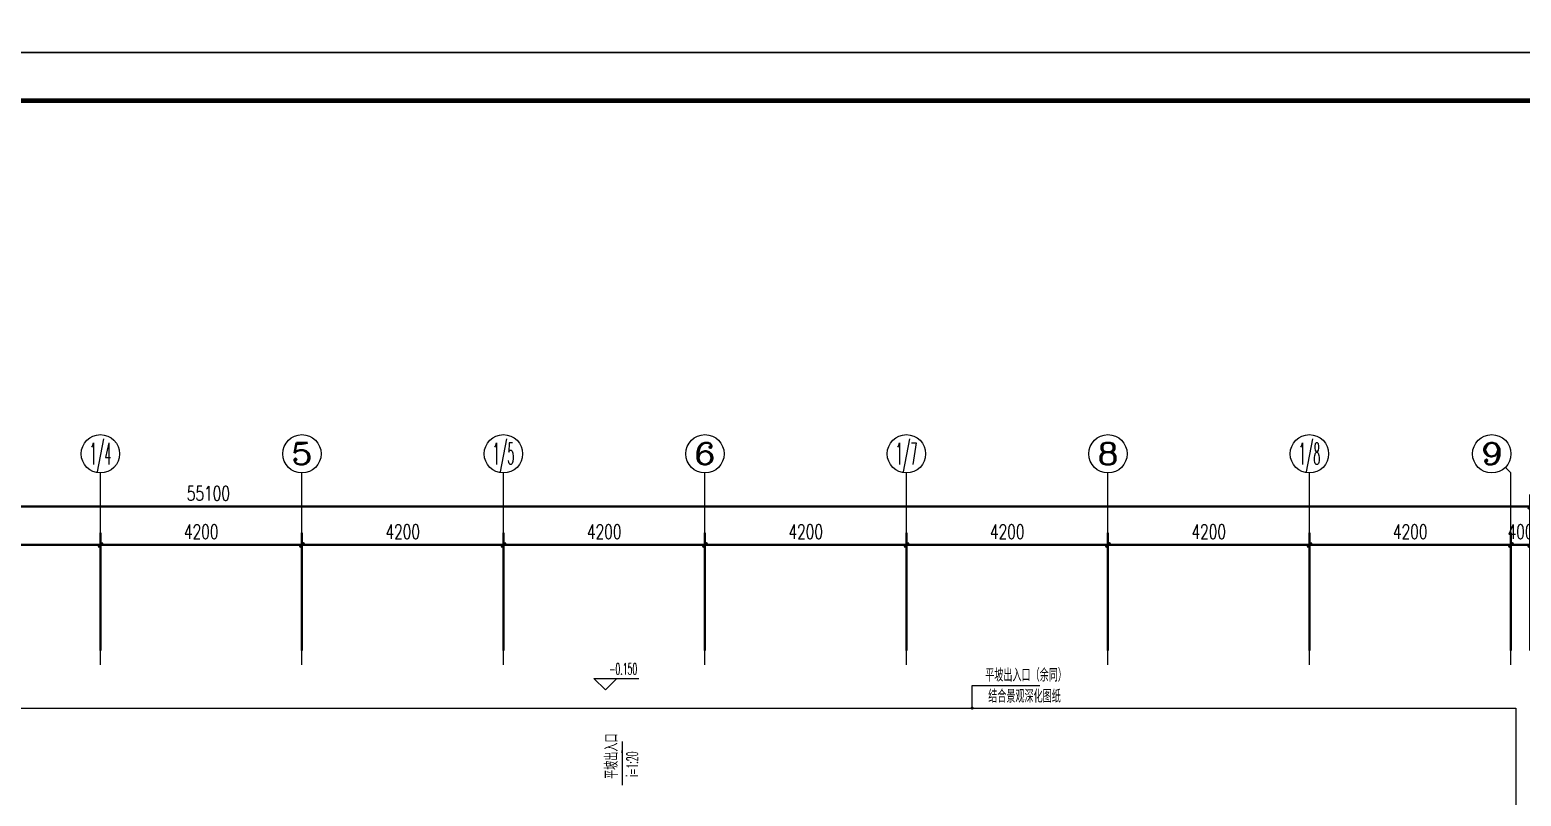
# Model space of a CAD drawing. Extents: x -24105 to 1725648, y 165513 to 982828.
# Drawn here: x 161605 to 192690, y 209414 to 225388 of the extents above; entities that cross this region are included whole.
import ezdxf
from ezdxf.enums import TextEntityAlignment as Align

# ---------------------------------------------------------------- set-up
doc = ezdxf.new("R2010")
doc.units = 0
doc.header["$LTSCALE"] = 1000
doc.header["$MEASUREMENT"] = 0
doc.layers.get('Defpoints').update_dxf_attribs({"color": 8})
for name, color, linetype in [('A-EQPM-MECH', 8, 'Continuous'), ('AXIS', 8, 'Continuous'), ('AXIS_TEXT', 8, 'Continuous'), ('C-AXIS(轴号)', 8, 'Continuous'), ('C-AXIS-T(字)', 8, 'Continuous'), ('DIM_ELEV', 8, 'Continuous'), ('DIM_LEAD', 8, 'Continuous'), ('DIM_SYMB', 8, 'Continuous'), ('PUB_TEXT', 8, 'Continuous'), ('图框', 140, 'Continuous')]:
    doc.layers.add(name, color=color, linetype=linetype)
doc.layers.add('WALL', color=8, linetype='Continuous', lineweight=40)
doc.styles.add('_TCH_AXIS', font='COMPLEX', dxfattribs={"bigfont": 'GBCBIG'})
doc.styles.add('_TCH_DIM', font='SIMPLEX.shx', dxfattribs={"width": 0.7, "bigfont": 'GBCBIG.shx'})
doc.styles.add('_TCH_DIM_T3', font='SIMPLEX', dxfattribs={"width": 0.705882, "bigfont": 'GBCBIG'})
doc.styles.add('COMPLEX', font='COMPLEX')
doc.dimstyles.new('_TCH_ARCH&&100', dxfattribs={"dimtxt": 297.5, "dimasz": 100, "dimexe": 250, "dimexo": 300, "dimgap": 126.25, "dimtad": 1, "dimdec": 0, "dimzin": 0, "dimdsep": 46, "dimtxsty": '_TCH_DIM_T3', "dimblk": 'ARCHTICK', "dimcen": 0.09, "dimclrt": 7, "dimazin": 2, "dimtfac": 1, "dimtdec": 0, "dimtix": 1, "dimtmove": 2, "dimatfit": 3, "dimfxl": 1, "dimtolj": 1, "dimtzin": 0, "dimarcsym": 0})

# ---------------------------------------------------------------- blocks, each defined once
blk = doc.blocks.new('_ArchTick')
at = {"color": 0, "linetype": 'ByBlock', "const_width": 0.4}
blk.add_lwpolyline([(-0.5, -0.5), (0.5, 0.5)], dxfattribs=at)
blk = doc.blocks.new('*D78')
at = {"layer": 'AXIS', "color": 0, "lineweight": -2, "transparency": 16777216}
for p, q in [((1484208, 1159256), (1484208, 1162506)), ((1484208, 1162256), (1539308, 1162256)), ((1539308, 1159256), (1539308, 1162506))]:
    blk.add_line(p, q, dxfattribs=at)
at = {"layer": 'Defpoints', "color": 0, "transparency": 16777216}
for p in [(1539308, 1162256), (1484208, 1158956), (1539308, 1158956)]:
    blk.add_point(p, dxfattribs=at)
at = {"layer": 'AXIS', "color": 0, "lineweight": -2, "transparency": 16777216, "xscale": 100, "yscale": 100, "zscale": 100, "rotation": 180}
blk.add_blockref('_ArchTick', (1484208, 1162256), dxfattribs=at)
at = {"layer": 'AXIS', "color": 0, "lineweight": -2, "transparency": 16777216, "xscale": 100, "yscale": 100, "zscale": 100}
blk.add_blockref('_ArchTick', (1539308, 1162256), dxfattribs=at)
at = {"layer": 'AXIS', "color": 7, "transparency": 16777216, "insert": (1511758, 1162531), "char_height": 297.5, "attachment_point": 5, "style": '_TCH_DIM_T3'}
blk.add_mtext('\\A1;55100', dxfattribs=at)
blk = doc.blocks.new('*D77')
at = {"layer": 'AXIS', "color": 0, "lineweight": -2, "transparency": 16777216}
for p, q in [((1538908, 1159256), (1538908, 1161706)), ((1539308, 1159256), (1539308, 1161706)), ((1538908, 1161456), (1538808, 1161456)), ((1538908, 1161456), (1539308, 1161456)), ((1539308, 1161456), (1539408, 1161456))]:
    blk.add_line(p, q, dxfattribs=at)
at = {"layer": 'Defpoints', "color": 0, "transparency": 16777216}
for p in [(1539308, 1161456), (1538908, 1158956), (1539308, 1158956)]:
    blk.add_point(p, dxfattribs=at)
at = {"layer": 'AXIS', "color": 0, "lineweight": -2, "transparency": 16777216, "xscale": 100, "yscale": 100, "zscale": 100}
blk.add_blockref('_ArchTick', (1538908, 1161456), dxfattribs=at)
at = {"layer": 'AXIS', "color": 0, "lineweight": -2, "transparency": 16777216, "xscale": 100, "yscale": 100, "zscale": 100, "rotation": 180}
blk.add_blockref('_ArchTick', (1539308, 1161456), dxfattribs=at)
at = {"layer": 'AXIS', "color": 7, "transparency": 16777216, "insert": (1539108, 1161731), "char_height": 297.5, "attachment_point": 5, "style": '_TCH_DIM_T3'}
blk.add_mtext('\\A1;400', dxfattribs=at)
blk = doc.blocks.new('*D76')
at = {"layer": 'AXIS', "color": 0, "lineweight": -2, "transparency": 16777216}
for p, q in [((1534708, 1159256), (1534708, 1161706)), ((1538908, 1159256), (1538908, 1161706)), ((1534708, 1161456), (1538908, 1161456))]:
    blk.add_line(p, q, dxfattribs=at)
at = {"layer": 'Defpoints', "color": 0, "transparency": 16777216}
for p in [(1538908, 1161456), (1534708, 1158956), (1538908, 1158956)]:
    blk.add_point(p, dxfattribs=at)
at = {"layer": 'AXIS', "color": 0, "lineweight": -2, "transparency": 16777216, "xscale": 100, "yscale": 100, "zscale": 100, "rotation": 180}
blk.add_blockref('_ArchTick', (1534708, 1161456), dxfattribs=at)
at = {"layer": 'AXIS', "color": 0, "lineweight": -2, "transparency": 16777216, "xscale": 100, "yscale": 100, "zscale": 100}
blk.add_blockref('_ArchTick', (1538908, 1161456), dxfattribs=at)
at = {"layer": 'AXIS', "color": 7, "transparency": 16777216, "insert": (1536808, 1161731), "char_height": 297.5, "attachment_point": 5, "style": '_TCH_DIM_T3'}
blk.add_mtext('\\A1;4200', dxfattribs=at)
blk = doc.blocks.new('*D75')
at = {"layer": 'AXIS', "color": 0, "lineweight": -2, "transparency": 16777216}
for p, q in [((1530508, 1159256), (1530508, 1161706)), ((1534708, 1159256), (1534708, 1161706)), ((1530508, 1161456), (1534708, 1161456))]:
    blk.add_line(p, q, dxfattribs=at)
at = {"layer": 'Defpoints', "color": 0, "transparency": 16777216}
for p in [(1534708, 1161456), (1530508, 1158956), (1534708, 1158956)]:
    blk.add_point(p, dxfattribs=at)
at = {"layer": 'AXIS', "color": 0, "lineweight": -2, "transparency": 16777216, "xscale": 100, "yscale": 100, "zscale": 100, "rotation": 180}
blk.add_blockref('_ArchTick', (1530508, 1161456), dxfattribs=at)
at = {"layer": 'AXIS', "color": 0, "lineweight": -2, "transparency": 16777216, "xscale": 100, "yscale": 100, "zscale": 100}
blk.add_blockref('_ArchTick', (1534708, 1161456), dxfattribs=at)
at = {"layer": 'AXIS', "color": 7, "transparency": 16777216, "insert": (1532608, 1161731), "char_height": 297.5, "attachment_point": 5, "style": '_TCH_DIM_T3'}
blk.add_mtext('\\A1;4200', dxfattribs=at)
blk = doc.blocks.new('*D74')
at = {"layer": 'AXIS', "color": 0, "lineweight": -2, "transparency": 16777216}
for p, q in [((1526308, 1159256), (1526308, 1161706)), ((1530508, 1159256), (1530508, 1161706)), ((1526308, 1161456), (1530508, 1161456))]:
    blk.add_line(p, q, dxfattribs=at)
at = {"layer": 'Defpoints', "color": 0, "transparency": 16777216}
for p in [(1530508, 1161456), (1526308, 1158956), (1530508, 1158956)]:
    blk.add_point(p, dxfattribs=at)
at = {"layer": 'AXIS', "color": 0, "lineweight": -2, "transparency": 16777216, "xscale": 100, "yscale": 100, "zscale": 100, "rotation": 180}
blk.add_blockref('_ArchTick', (1526308, 1161456), dxfattribs=at)
at = {"layer": 'AXIS', "color": 0, "lineweight": -2, "transparency": 16777216, "xscale": 100, "yscale": 100, "zscale": 100}
blk.add_blockref('_ArchTick', (1530508, 1161456), dxfattribs=at)
at = {"layer": 'AXIS', "color": 7, "transparency": 16777216, "insert": (1528408, 1161731), "char_height": 297.5, "attachment_point": 5, "style": '_TCH_DIM_T3'}
blk.add_mtext('\\A1;4200', dxfattribs=at)
blk = doc.blocks.new('*D73')
at = {"layer": 'AXIS', "color": 0, "lineweight": -2, "transparency": 16777216}
for p, q in [((1522108, 1159256), (1522108, 1161706)), ((1526308, 1159256), (1526308, 1161706)), ((1522108, 1161456), (1526308, 1161456))]:
    blk.add_line(p, q, dxfattribs=at)
at = {"layer": 'Defpoints', "color": 0, "transparency": 16777216}
for p in [(1526308, 1161456), (1522108, 1158956), (1526308, 1158956)]:
    blk.add_point(p, dxfattribs=at)
at = {"layer": 'AXIS', "color": 0, "lineweight": -2, "transparency": 16777216, "xscale": 100, "yscale": 100, "zscale": 100, "rotation": 180}
blk.add_blockref('_ArchTick', (1522108, 1161456), dxfattribs=at)
at = {"layer": 'AXIS', "color": 0, "lineweight": -2, "transparency": 16777216, "xscale": 100, "yscale": 100, "zscale": 100}
blk.add_blockref('_ArchTick', (1526308, 1161456), dxfattribs=at)
at = {"layer": 'AXIS', "color": 7, "transparency": 16777216, "insert": (1524208, 1161731), "char_height": 297.5, "attachment_point": 5, "style": '_TCH_DIM_T3'}
blk.add_mtext('\\A1;4200', dxfattribs=at)
blk = doc.blocks.new('*D72')
at = {"layer": 'AXIS', "color": 0, "lineweight": -2, "transparency": 16777216}
for p, q in [((1517908, 1159256), (1517908, 1161706)), ((1522108, 1159256), (1522108, 1161706)), ((1517908, 1161456), (1522108, 1161456))]:
    blk.add_line(p, q, dxfattribs=at)
at = {"layer": 'Defpoints', "color": 0, "transparency": 16777216}
for p in [(1522108, 1161456), (1517908, 1158956), (1522108, 1158956)]:
    blk.add_point(p, dxfattribs=at)
at = {"layer": 'AXIS', "color": 0, "lineweight": -2, "transparency": 16777216, "xscale": 100, "yscale": 100, "zscale": 100, "rotation": 180}
blk.add_blockref('_ArchTick', (1517908, 1161456), dxfattribs=at)
at = {"layer": 'AXIS', "color": 0, "lineweight": -2, "transparency": 16777216, "xscale": 100, "yscale": 100, "zscale": 100}
blk.add_blockref('_ArchTick', (1522108, 1161456), dxfattribs=at)
at = {"layer": 'AXIS', "color": 7, "transparency": 16777216, "insert": (1520008, 1161731), "char_height": 297.5, "attachment_point": 5, "style": '_TCH_DIM_T3'}
blk.add_mtext('\\A1;4200', dxfattribs=at)
blk = doc.blocks.new('*D71')
at = {"layer": 'AXIS', "color": 0, "lineweight": -2, "transparency": 16777216}
for p, q in [((1513708, 1159256), (1513708, 1161706)), ((1517908, 1159256), (1517908, 1161706)), ((1513708, 1161456), (1517908, 1161456))]:
    blk.add_line(p, q, dxfattribs=at)
at = {"layer": 'Defpoints', "color": 0, "transparency": 16777216}
for p in [(1517908, 1161456), (1513708, 1158956), (1517908, 1158956)]:
    blk.add_point(p, dxfattribs=at)
at = {"layer": 'AXIS', "color": 0, "lineweight": -2, "transparency": 16777216, "xscale": 100, "yscale": 100, "zscale": 100, "rotation": 180}
blk.add_blockref('_ArchTick', (1513708, 1161456), dxfattribs=at)
at = {"layer": 'AXIS', "color": 0, "lineweight": -2, "transparency": 16777216, "xscale": 100, "yscale": 100, "zscale": 100}
blk.add_blockref('_ArchTick', (1517908, 1161456), dxfattribs=at)
at = {"layer": 'AXIS', "color": 7, "transparency": 16777216, "insert": (1515808, 1161731), "char_height": 297.5, "attachment_point": 5, "style": '_TCH_DIM_T3'}
blk.add_mtext('\\A1;4200', dxfattribs=at)
blk = doc.blocks.new('*D70')
at = {"layer": 'AXIS', "color": 0, "lineweight": -2, "transparency": 16777216}
for p, q in [((1509508, 1159256), (1509508, 1161706)), ((1513708, 1159256), (1513708, 1161706)), ((1509508, 1161456), (1513708, 1161456))]:
    blk.add_line(p, q, dxfattribs=at)
at = {"layer": 'Defpoints', "color": 0, "transparency": 16777216}
for p in [(1513708, 1161456), (1509508, 1158956), (1513708, 1158956)]:
    blk.add_point(p, dxfattribs=at)
at = {"layer": 'AXIS', "color": 0, "lineweight": -2, "transparency": 16777216, "xscale": 100, "yscale": 100, "zscale": 100, "rotation": 180}
blk.add_blockref('_ArchTick', (1509508, 1161456), dxfattribs=at)
at = {"layer": 'AXIS', "color": 0, "lineweight": -2, "transparency": 16777216, "xscale": 100, "yscale": 100, "zscale": 100}
blk.add_blockref('_ArchTick', (1513708, 1161456), dxfattribs=at)
at = {"layer": 'AXIS', "color": 7, "transparency": 16777216, "insert": (1511608, 1161731), "char_height": 297.5, "attachment_point": 5, "style": '_TCH_DIM_T3'}
blk.add_mtext('\\A1;4200', dxfattribs=at)
blk = doc.blocks.new('*D69')
at = {"layer": 'AXIS', "color": 0, "lineweight": -2, "transparency": 16777216}
for p, q in [((1505308, 1159256), (1505308, 1161706)), ((1509508, 1159256), (1509508, 1161706)), ((1505308, 1161456), (1509508, 1161456))]:
    blk.add_line(p, q, dxfattribs=at)
at = {"layer": 'Defpoints', "color": 0, "transparency": 16777216}
for p in [(1509508, 1161456), (1505308, 1158956), (1509508, 1158956)]:
    blk.add_point(p, dxfattribs=at)
at = {"layer": 'AXIS', "color": 0, "lineweight": -2, "transparency": 16777216, "xscale": 100, "yscale": 100, "zscale": 100, "rotation": 180}
blk.add_blockref('_ArchTick', (1505308, 1161456), dxfattribs=at)
at = {"layer": 'AXIS', "color": 0, "lineweight": -2, "transparency": 16777216, "xscale": 100, "yscale": 100, "zscale": 100}
blk.add_blockref('_ArchTick', (1509508, 1161456), dxfattribs=at)
at = {"layer": 'AXIS', "color": 7, "transparency": 16777216, "insert": (1507408, 1161731), "char_height": 297.5, "attachment_point": 5, "style": '_TCH_DIM_T3'}
blk.add_mtext('\\A1;4200', dxfattribs=at)
blk = doc.blocks.new('_AXISO')
blk.add_circle((0, 0), 0.5)
at = {"layer": 'AXIS_TEXT', "style": 'COMPLEX', "width": 1.041667}
blk.add_attdef('A', text='', height=0.56, dxfattribs=at).set_placement((-0.25, -0.28), (0.25, -0.28), align=Align.FIT)
blk = doc.blocks.new('ASDASFDAHHH')
at = {"layer": 'DIM_SYMB'}
blk.add_hatch(color=8, dxfattribs=at).paths.add_polyline_path([(1520392.6, 1157356.4), (1520392.6, 1157116.4), (1520360.6, 1157116.4)])
at = {"layer": 'A-EQPM-MECH', "color": 8}
blk.add_lwpolyline([(1484007.9, 1151756.1), (1484007.9, 1154556.1), (1502007.9, 1154556.1), (1502007.9, 1158056.1), (1539007.9, 1158056.1), (1539007.9, 1155256.1)], dxfattribs=at)
at = {"layer": 'C-AXIS(轴号)', "color": 8}
for p, q in [((1509507.9, 1158956.1), (1509507.9, 1162956.1)), ((1513707.9, 1158956.1), (1513707.9, 1162956.1)), ((1517907.9, 1158956.1), (1517907.9, 1162956.1)), ((1522107.9, 1158956.1), (1522107.9, 1162956.1)), ((1526307.9, 1158956.1), (1526307.9, 1162956.1)), ((1530507.9, 1158956.1), (1530507.9, 1162956.1)), ((1534707.9, 1158956.1), (1534707.9, 1162956.1)), ((1538790.8, 1163073.3), (1538907.9, 1162956.1)), ((1538907.9, 1158956.1), (1538907.9, 1162956.1))]:
    blk.add_line(p, q, dxfattribs=at)
at = {"layer": 'DIM_ELEV', "color": 8}
for p, q in [((1520033.9, 1158433.7), (1519793.9, 1158673.7)), ((1519793.9, 1158673.7), (1520729.2, 1158673.7)), ((1520033.9, 1158433.7), (1520273.9, 1158673.7))]:
    blk.add_line(p, q, dxfattribs=at)
at = {"layer": 'DIM_LEAD', "color": 8}
for p, q in [((1527677.5, 1158056.1), (1527677.5, 1158528.3)), ((1527677.5, 1158056.1), (1527677.5, 1158528.3)), ((1527677.5, 1158056.1), (1527677.5, 1158528.3)), ((1527677.5, 1158056.1), (1527677.5, 1158528.3)), ((1527677.5, 1158528.3), (1529090.4, 1158528.3))]:
    blk.add_line(p, q, dxfattribs=at)
at = {"layer": 'DIM_LEAD', "color": 8, "const_width": 32}
blk.add_lwpolyline([(1527677.5, 1158040.1, 1), (1527677.5, 1158072.1, 1)], format="xyb", close=True, dxfattribs=at)
blk.add_lwpolyline([(1527677.5, 1158040.1, 1), (1527677.5, 1158072.1, 1)], format="xyb", close=True, dxfattribs=at)
blk.add_lwpolyline([(1527677.5, 1158040.1, 1), (1527677.5, 1158072.1, 1)], format="xyb", close=True, dxfattribs=at)
blk.add_lwpolyline([(1527677.5, 1158040.1, 1), (1527677.5, 1158072.1, 1)], format="xyb", close=True, dxfattribs=at)
at = {"layer": 'DIM_SYMB', "color": 8}
blk.add_lwpolyline([(1520392.6, 1156448.2), (1520392.6, 1157356.4)], dxfattribs=at)
at = {"layer": 'C-AXIS(轴号)', "color": 8}
ref = blk.add_blockref('_AXISO', (1509507.9, 1163356.1), dxfattribs=dict(at, xscale=800, yscale=800, zscale=800))
ref.add_attrib('A', '1/4', dxfattribs={"layer": 'C-AXIS-T(字)', "height": 452.55, "style": '_TCH_AXIS', "width": 0.396226}).set_placement((1509281.7, 1163129.9), (1509734.2, 1163129.9), align=Align.FIT)
ref = blk.add_blockref('_AXISO', (1513707.9, 1163356.1), dxfattribs=dict(at, xscale=800, yscale=800, zscale=800))
ref.add_attrib('A', '5', dxfattribs={"layer": 'C-AXIS-T(字)', "height": 452.5, "style": '_TCH_AXIS', "width": 1.5}).set_placement((1513481.7, 1163129.9), (1513934.2, 1163129.9), align=Align.FIT)
ref = blk.add_blockref('_AXISO', (1517907.9, 1163356.1), dxfattribs=dict(at, xscale=800, yscale=800, zscale=800))
ref.add_attrib('A', '1/5', dxfattribs={"layer": 'C-AXIS-T(字)', "height": 452.55, "style": '_TCH_AXIS', "width": 0.411765}).set_placement((1517681.7, 1163129.9), (1518134.2, 1163129.9), align=Align.FIT)
ref = blk.add_blockref('_AXISO', (1522107.9, 1163356.1), dxfattribs=dict(at, xscale=800, yscale=800, zscale=800))
ref.add_attrib('A', '6', dxfattribs={"layer": 'C-AXIS-T(字)', "height": 452.5, "style": '_TCH_AXIS', "width": 1.5}).set_placement((1521881.7, 1163129.9), (1522334.2, 1163129.9), align=Align.FIT)
ref = blk.add_blockref('_AXISO', (1526307.9, 1163356.1), dxfattribs=dict(at, xscale=800, yscale=800, zscale=800))
ref.add_attrib('A', '1/7', dxfattribs={"layer": 'C-AXIS-T(字)', "height": 452.55, "style": '_TCH_AXIS', "width": 0.411765}).set_placement((1526081.7, 1163129.9), (1526534.2, 1163129.9), align=Align.FIT)
ref = blk.add_blockref('_AXISO', (1530507.9, 1163356.1), dxfattribs=dict(at, xscale=800, yscale=800, zscale=800))
ref.add_attrib('A', '8', dxfattribs={"layer": 'C-AXIS-T(字)', "height": 452.5, "style": '_TCH_AXIS', "width": 1.5}).set_placement((1530281.7, 1163129.9), (1530734.2, 1163129.9), align=Align.FIT)
ref = blk.add_blockref('_AXISO', (1534707.9, 1163356.1), dxfattribs=dict(at, xscale=800, yscale=800, zscale=800))
ref.add_attrib('A', '1/8', dxfattribs={"layer": 'C-AXIS-T(字)', "height": 452.55, "style": '_TCH_AXIS', "width": 0.411765}).set_placement((1534481.7, 1163129.9), (1534934.2, 1163129.9), align=Align.FIT)
ref = blk.add_blockref('_AXISO', (1538507.9, 1163356.1), dxfattribs=dict(at, xscale=800, yscale=800, zscale=800))
ref.add_attrib('A', '9', dxfattribs={"layer": 'C-AXIS-T(字)', "height": 452.5, "style": '_TCH_AXIS', "width": 1.5}).set_placement((1538281.7, 1163129.9), (1538734.2, 1163129.9), align=Align.FIT)
at = {"layer": 'PUB_TEXT', "color": 8, "style": '_TCH_DIM'}
for s, height, width, p in [('-0.150', 238, 0.494118, (1520111.6, 1158753.7)), ('平坡出入口（余同）', 270.07, 0.7, (1527950.5, 1158608.4)), ('结合景观深化图纸', 270.07, 0.7, (1528012.4, 1158168.2))]:
    blk.add_text(s, height=height, dxfattribs=dict(at, width=width)).set_placement(p)
for s, height, width, p in [('平坡出入口', 270.07, 0.7, (1520294.6, 1156580.1)), ('i=1:20', 238, 0.494118, (1520710.7, 1156625.1))]:
    blk.add_text(s, height=height, rotation=90, dxfattribs=dict(at, width=width)).set_placement(p)
at = {"layer": 'AXIS', "color": 8}
for p1, p2, distance, picture, middle in [((1484207.9, 1158956.1), (1539307.9, 1158956.1), 3300, '*D78', (1511757.9, 1162531.1)), ((1505307.9, 1158956.1), (1509507.9, 1158956.1), 2500, '*D69', (1507407.9, 1161731.1)), ((1509507.9, 1158956.1), (1513707.9, 1158956.1), 2500, '*D70', (1511607.9, 1161731.1)), ((1513707.9, 1158956.1), (1517907.9, 1158956.1), 2500, '*D71', (1515807.9, 1161731.1)), ((1517907.9, 1158956.1), (1522107.9, 1158956.1), 2500, '*D72', (1520007.9, 1161731.1)), ((1522107.9, 1158956.1), (1526307.9, 1158956.1), 2500, '*D73', (1524207.9, 1161731.1)), ((1526307.9, 1158956.1), (1530507.9, 1158956.1), 2500, '*D74', (1528407.9, 1161731.1)), ((1530507.9, 1158956.1), (1534707.9, 1158956.1), 2500, '*D75', (1532607.9, 1161731.1)), ((1534707.9, 1158956.1), (1538907.9, 1158956.1), 2500, '*D76', (1536807.9, 1161731.1)), ((1538907.9, 1158956.1), (1539307.9, 1158956.1), 2500, '*D77', (1539107.9, 1161731.1))]:
    dim = blk.add_aligned_dim(p1=p1, p2=p2, distance=distance, dimstyle='_TCH_ARCH&&100', dxfattribs=at)
    dim.commit()
    dim.dimension.update_dxf_attribs({"geometry": picture, "text_midpoint": middle})

msp = doc.modelspace()

# ---------------------------------------------------------------- linework, layer by layer
at = {"layer": '图框'}
for points in [[(125533, 224913), (209633, 224913), (209633, 284313), (125533, 284313)], [(125533, 165513), (209633, 165513), (209633, 224913), (125533, 224913)]]:
    msp.add_lwpolyline(points, close=True, dxfattribs=at)
at = {"layer": '图框', "const_width": 100}
msp.add_lwpolyline([(128033, 166513), (208633, 166513), (208633, 223913), (128033, 223913)], close=True, dxfattribs=at)

# ---------------------------------------------------------------- block references
at = {"layer": 'WALL'}
msp.add_blockref('ASDASFDAHHH', (-1346431, -946806), dxfattribs=at)

doc.saveas('drawing.dxf')
